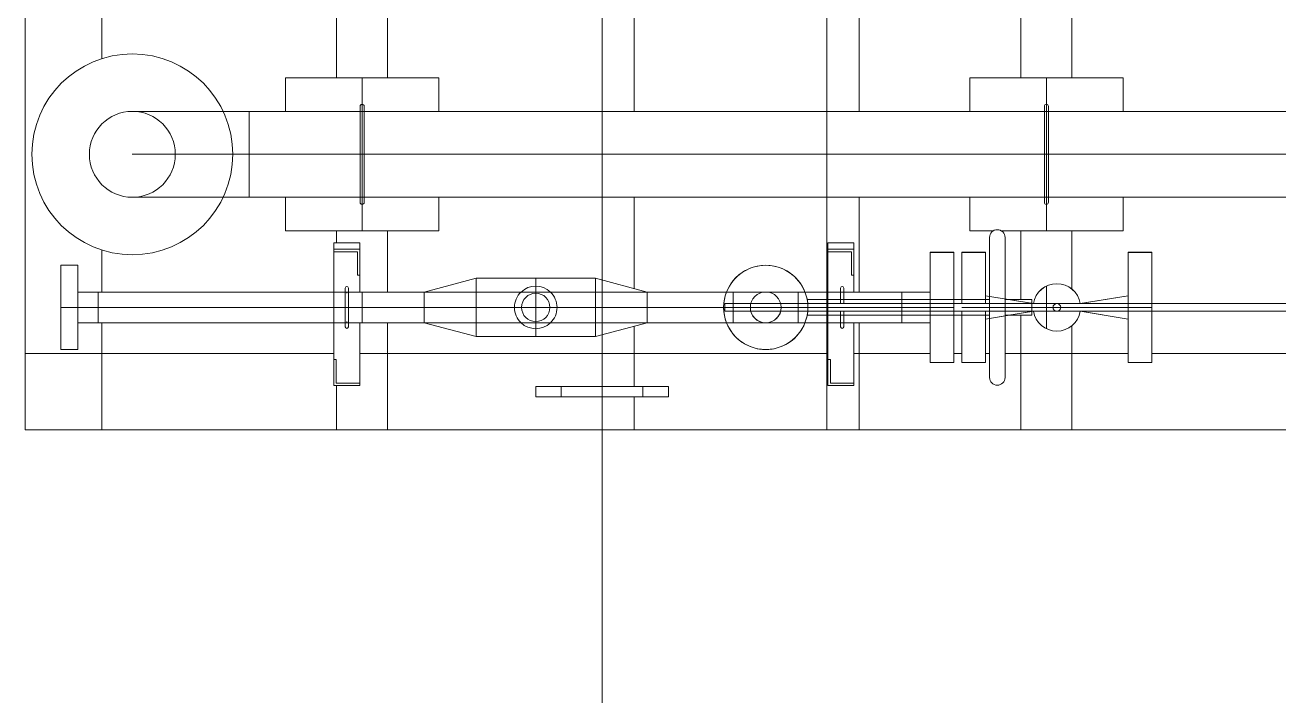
# Model space of a CAD drawing. Header units: inches. Extents: x -1128 to 651, y 96 to 845.
# Drawn here: x -1031.404 to -1029.188, y 692.086 to 693.285 of the extents above; entities that cross this region are included whole.
import ezdxf

# ---------------------------------------------------------------- set-up
doc = ezdxf.new("R2010")
doc.units = ezdxf.units.IN
doc.header["$MEASUREMENT"] = 0
doc.layers.add('EQUIPMENT LAYOUT-EMBED 1_DWG$0$DwgTemplate', color=7, linetype='Continuous')
doc.layers.add('Layout', color=6, linetype='Continuous', lineweight=18)

# ---------------------------------------------------------------- blocks, each defined once
blk = doc.blocks.new('A$C55974CAD')
at = {"layer": 'EQUIPMENT LAYOUT-EMBED 1_DWG$0$DwgTemplate', "color": 1, "lineweight": 0}
for p, q in [((15.6003, 8.05), (15.6003, 8.2)), ((15.6003, 8.2), (17.1818, 8.2)), ((15.6003, 0.2), (15.6003, 8.2)), ((15.6003, 8.2), (15.7503, 8.2)), ((15.7503, 7.5954), (15.7503, 8.2)), ((15.6003, 8.05), (15.8101, 8.05)), ((15.8705, 8.05), (15.9528, 8.05)), ((16.3277, 8.05), (16.6831, 8.05)), ((15.6003, 7.49), (15.6003, 7.59)), ((15.6003, 7.59), (15.6872, 7.59)), ((15.6872, 7.5446), (15.6872, 7.5954)), ((15.6872, 7.5954), (15.8101, 7.5954)), ((15.6872, 7.5954), (15.6872, 7.5446)), ((15.738, 7.5954), (15.6872, 7.5954)), ((15.692, 7.5446), (15.692, 7.5906)), ((15.692, 7.5906), (15.738, 7.5906)), ((15.738, 7.5906), (15.738, 7.5954)), ((15.8705, 7.5954), (15.9668, 7.5954)), ((15.9542, 7.5954), (15.9495, 7.5954)), ((15.9495, 7.5954), (15.9495, 7.5493)), ((15.9542, 7.5446), (15.9542, 7.5954)), ((15.9668, 7.5954), (15.9668, 7.5446)), ((15.9668, 7.59), (15.9903, 7.59)), ((16.2903, 7.59), (16.6403, 7.59)), ((15.6872, 7.5446), (15.8101, 7.5446)), ((15.6872, 7.5446), (15.692, 7.5446)), ((15.7503, 6.6278), (15.7503, 7.5446)), ((15.8705, 7.5446), (15.9668, 7.5446)), ((15.9034, 7.5493), (15.9034, 7.5446)), ((15.9495, 7.5493), (15.9034, 7.5493)), ((15.9034, 7.5446), (15.9542, 7.5446)), ((15.6003, 7.49), (15.8101, 7.49)), ((15.8705, 7.49), (15.9903, 7.49)), ((16.2903, 7.49), (16.6403, 7.49)), ((15.0653, 7.07), (15.6653, 7.07)), ((15.6003, 7.007), (15.6003, 7.07)), ((15.6653, 7.07), (15.6853, 7.07)), ((15.6853, 7.07), (15.7866, 7.07)), ((15.7866, 7.07), (15.8939, 7.07)), ((15.8939, 7.07), (16.0561, 7.07)), ((16.0561, 7.07), (16.2244, 7.07)), ((16.2244, 7.07), (16.2853, 7.07)), ((16.2853, 7.07), (16.6003, 7.07)), ((15.6003, 7.007), (15.6653, 7.007)), ((15.6853, 7.007), (15.8034, 7.007)), ((15.8772, 7.007), (16.0561, 7.007)), ((16.2244, 7.007), (16.6003, 7.007)), ((15.6003, 6.63), (15.8101, 6.63)), ((15.6003, 6.567), (15.6003, 6.63)), ((15.8705, 6.63), (16.0561, 6.63)), ((16.2244, 6.63), (16.4243, 6.63)), ((15.738, 6.6278), (15.6872, 6.6278)), ((15.6872, 6.6278), (15.6872, 6.577)), ((15.692, 6.577), (15.692, 6.623)), ((15.692, 6.623), (15.738, 6.623)), ((15.738, 6.623), (15.738, 6.6278)), ((15.738, 6.6278), (15.8101, 6.6278)), ((15.8705, 6.6278), (15.9495, 6.6278)), ((15.9495, 6.6278), (15.9495, 6.5817)), ((15.9542, 6.6278), (15.9495, 6.6278)), ((15.9542, 6.6278), (15.9668, 6.6278)), ((15.9542, 6.577), (15.9542, 6.6278)), ((15.9668, 6.6278), (15.9668, 6.577)), ((15.9034, 6.5817), (15.9034, 6.577)), ((15.9495, 6.5817), (15.9034, 6.5817)), ((15.6003, 6.567), (15.8101, 6.567)), ((15.6872, 6.577), (15.692, 6.577)), ((15.692, 6.577), (15.8101, 6.577)), ((15.7503, 6.4274), (15.7503, 6.577)), ((15.8705, 6.577), (15.9034, 6.577)), ((15.8705, 6.567), (16.0561, 6.567)), ((15.9034, 6.577), (15.9542, 6.577)), ((15.9542, 6.577), (15.9668, 6.577)), ((16.2244, 6.567), (16.4243, 6.567)), ((15.7503, 6.3654), (15.7503, 6.3814)), ((15.7503, 6.3115), (15.7503, 6.3193)), ((15.7503, 6.0398), (15.7503, 6.281)), ((15.6003, 6.25), (15.825, 6.25)), ((15.6003, 6.15), (15.6003, 6.25)), ((15.8555, 6.25), (15.9903, 6.25)), ((16.2903, 6.25), (16.6403, 6.25)), ((15.6003, 6.15), (15.8045, 6.15)), ((15.8761, 6.15), (15.9903, 6.15)), ((16.2903, 6.15), (16.6403, 6.15)), ((15.7503, 3.664), (15.7503, 5.9938))]:
    blk.add_line(p, q, dxfattribs=at)
at = {"layer": 'EQUIPMENT LAYOUT-EMBED 1_DWG$0$DwgTemplate', "color": 7, "lineweight": 0}
for p, q in [((15.7578, 8.13), (15.7577, 8.13)), ((15.7577, 8.0966), (15.7577, 8.13)), ((15.8403, 8.13), (15.7578, 8.13)), ((15.7578, 8.0966), (15.7578, 8.13)), ((15.8403, 8.13), (15.8403, 8.0568)), ((15.9229, 8.13), (15.8403, 8.13)), ((15.8403, 8.13), (15.8403, 8.0568)), ((15.9228, 8.0966), (15.9228, 8.13)), ((15.9229, 8.0966), (15.9229, 8.13)), ((15.7578, 8.0966), (15.7577, 8.0966)), ((15.8403, 8.0966), (15.7578, 8.0966)), ((15.8101, 8.0568), (15.8101, 8.0966)), ((15.8101, 8.0568), (15.8101, 8.0966)), ((15.9229, 8.0966), (15.8403, 8.0966)), ((15.8704, 8.0568), (15.8704, 8.0966)), ((15.8705, 8.0568), (15.8705, 8.0966)), ((15.8403, 8.0568), (15.8101, 8.0568)), ((15.8403, 8.0568), (15.8101, 8.0568)), ((15.8101, 8.0568), (15.8101, 7.5729)), ((15.8101, 8.0568), (15.8101, 8.0568)), ((15.8101, 7.5954), (15.8101, 8.0568)), ((15.8101, 8.0568), (15.8101, 8.0568)), ((15.8705, 8.0568), (15.8403, 8.0568)), ((15.8403, 7.5729), (15.8403, 8.0568)), ((15.8705, 8.0568), (15.8403, 8.0568)), ((15.8403, 8.0568), (15.8403, 7.4183)), ((15.8704, 7.4183), (15.8704, 8.0568)), ((15.8705, 8.0568), (15.8705, 7.5729)), ((16.0561, 7.99), (16.0561, 7.812)), ((16.1403, 7.99), (16.1403, 7.7931)), ((16.2244, 7.812), (16.2244, 7.99)), ((16.0561, 7.812), (16.0561, 7.7614)), ((16.2244, 7.7614), (16.2244, 7.812)), ((16.1403, 7.7931), (16.1403, 7.7614)), ((16.0561, 7.7614), (16.1403, 7.7614)), ((16.0561, 7.544), (16.0561, 7.7614)), ((16.1403, 7.7614), (16.0561, 7.7614)), ((16.1403, 7.7614), (16.1403, 7.544)), ((16.1403, 7.7614), (16.2244, 7.7614)), ((16.1403, 7.7614), (16.1403, 7.7614)), ((16.1403, 7.7614), (16.1403, 7.7614)), ((16.2244, 7.7614), (16.1403, 7.7614)), ((16.2244, 7.544), (16.2244, 7.7614)), ((15.8101, 7.5446), (15.8101, 7.5954)), ((15.8101, 7.5729), (15.8101, 7.5669)), ((15.8101, 7.5669), (15.8101, 6.8131)), ((15.8403, 7.5669), (15.8403, 7.5729)), ((15.8403, 6.8296), (15.8403, 7.5669)), ((15.8705, 7.5729), (15.8705, 7.5669)), ((15.8705, 7.5669), (15.8705, 6.8131)), ((15.8101, 7.4183), (15.8101, 7.5446)), ((16.0561, 7.536), (16.0561, 7.544)), ((16.1403, 7.544), (16.1403, 7.536)), ((16.2244, 7.536), (16.2244, 7.544)), ((16.0561, 6.204), (16.0561, 7.536)), ((16.1403, 7.536), (16.1403, 6.204)), ((16.2244, 6.204), (16.2244, 7.536)), ((15.7831, 7.3167), (15.8101, 7.4183)), ((15.8101, 7.4183), (15.8101, 7.4183)), ((15.8101, 7.4183), (15.8403, 7.4183)), ((15.8101, 7.4183), (15.8101, 7.4183)), ((15.8101, 7.4183), (15.8704, 7.4183)), ((15.8403, 7.3167), (15.8403, 7.4183)), ((15.8403, 7.4183), (15.8704, 7.4183)), ((15.8704, 7.4183), (15.8705, 7.4182)), ((15.8705, 7.4182), (15.8974, 7.3167)), ((15.7831, 7.3167), (15.8101, 7.3167)), ((15.7831, 7.3167), (15.8101, 7.3167)), ((15.7831, 7.2), (15.7831, 7.3167)), ((15.8101, 7.3167), (15.8403, 7.3167)), ((15.8101, 7.3167), (15.8705, 7.3167)), ((15.8403, 7.3167), (15.8705, 7.3167)), ((15.8403, 7.3167), (15.8403, 7.2)), ((15.8705, 7.3167), (15.8974, 7.3167)), ((15.8705, 7.3167), (15.8974, 7.3167)), ((15.8974, 7.2), (15.8974, 7.3167)), ((15.7831, 7.2), (15.8974, 7.2)), ((15.7831, 7.0832), (15.7831, 7.2)), ((15.8403, 7.2), (15.8403, 7.0832)), ((15.8403, 7.2), (15.8403, 7.2)), ((15.8403, 7.2), (15.8403, 7.2)), ((15.8974, 7.0832), (15.8974, 7.2)), ((15.7831, 7.0832), (15.8101, 7.0832)), ((15.8101, 7.0832), (15.7831, 7.0832)), ((15.8101, 6.9816), (15.7831, 7.0832)), ((15.8101, 7.0832), (15.8705, 7.0832)), ((15.8403, 7.0832), (15.8101, 7.0832)), ((15.8403, 7.0832), (15.8403, 6.9816)), ((15.8705, 7.0832), (15.8403, 7.0832)), ((15.8705, 7.0832), (15.8974, 7.0832)), ((15.8974, 7.0832), (15.8705, 7.0832)), ((15.8974, 7.0832), (15.8705, 6.9817)), ((15.8101, 6.9816), (15.8101, 6.9816)), ((15.8101, 6.9816), (15.8704, 6.9816)), ((15.8101, 6.8265), (15.8101, 6.9816)), ((15.8403, 6.9816), (15.8101, 6.9816)), ((15.8101, 6.9816), (15.8101, 6.9816)), ((15.8403, 6.9816), (15.8403, 6.8131)), ((15.8704, 6.9816), (15.8403, 6.9816)), ((15.8705, 6.9817), (15.8704, 6.9816)), ((15.8704, 6.8131), (15.8704, 6.9816)), ((15.8101, 6.8131), (15.8101, 6.8265)), ((15.8328, 6.8296), (15.8403, 6.8296)), ((15.8328, 6.8296), (15.8328, 6.1796)), ((15.8403, 6.8322), (15.8403, 6.8322)), ((15.8403, 6.8322), (15.8403, 6.8322)), ((15.8403, 6.8322), (15.8403, 6.8322)), ((15.8403, 6.8322), (15.8403, 6.8322)), ((15.8403, 6.8296), (15.8478, 6.8296)), ((15.8403, 6.8131), (15.8403, 6.8296)), ((15.8478, 6.8296), (15.8478, 6.1796)), ((15.8101, 6.8131), (15.8101, 6.8131)), ((15.8328, 6.8131), (15.8101, 6.8131)), ((15.8403, 6.8131), (15.8101, 6.8131)), ((15.8101, 6.6861), (15.8101, 6.8131)), ((15.8101, 6.8131), (15.8328, 6.8131)), ((15.8101, 6.8131), (15.8101, 6.6861)), ((15.8403, 6.8131), (15.8328, 6.8131)), ((15.8328, 6.8131), (15.8478, 6.8131)), ((15.8478, 6.8131), (15.8403, 6.8131)), ((15.8403, 6.8131), (15.8403, 6.6861)), ((15.8403, 6.8131), (15.8403, 6.8131)), ((15.8704, 6.8131), (15.8403, 6.8131)), ((15.8403, 6.6861), (15.8403, 6.8131)), ((15.8403, 6.8131), (15.8403, 6.8131)), ((15.8403, 6.8131), (15.8403, 6.8131)), ((15.8705, 6.8131), (15.8478, 6.8131)), ((15.8478, 6.8131), (15.8705, 6.8131)), ((15.8704, 6.7501), (15.8704, 6.8131)), ((15.8705, 6.8131), (15.8705, 6.6861)), ((15.8403, 6.7798), (15.8403, 6.7798)), ((15.8403, 6.7798), (15.8403, 6.7798)), ((15.8403, 6.7496), (15.8403, 6.7496)), ((15.8403, 6.7496), (15.8403, 6.7496)), ((15.8403, 6.7496), (15.8403, 6.7496)), ((15.8704, 6.6861), (15.8704, 6.7491)), ((15.8403, 6.7195), (15.8403, 6.7195)), ((15.8403, 6.7195), (15.8403, 6.7195)), ((15.8101, 6.6861), (15.8101, 6.6861)), ((15.8101, 6.6728), (15.8101, 6.6861)), ((15.8328, 6.6861), (15.8101, 6.6861)), ((15.8101, 6.6861), (15.8101, 6.603)), ((15.8101, 6.6861), (15.8101, 6.6861)), ((15.8101, 6.6861), (15.8328, 6.6861)), ((15.8403, 6.6861), (15.8328, 6.6861)), ((15.8328, 6.6861), (15.8478, 6.6861)), ((15.8403, 6.6861), (15.8403, 6.483)), ((15.8403, 6.483), (15.8403, 6.6861)), ((15.8478, 6.6861), (15.8403, 6.6861)), ((15.8403, 6.6861), (15.8403, 6.6861)), ((15.8403, 6.6861), (15.8403, 6.6861)), ((15.8403, 6.6861), (15.8403, 6.6861)), ((15.8705, 6.6861), (15.8478, 6.6861)), ((15.8478, 6.6861), (15.8705, 6.6861)), ((15.8704, 6.483), (15.8704, 6.6861)), ((15.8705, 6.6861), (15.8705, 6.603)), ((15.8101, 6.6278), (15.8101, 6.6728)), ((15.825, 6.3814), (15.825, 6.6685)), ((15.8403, 6.6671), (15.8403, 6.6671)), ((15.8403, 6.6671), (15.8403, 6.6671)), ((15.8403, 6.6671), (15.8403, 6.6671)), ((15.8555, 6.3814), (15.8555, 6.6685)), ((15.8101, 6.577), (15.8101, 6.6278)), ((15.8101, 6.603), (15.8101, 6.597)), ((15.8101, 6.597), (15.8101, 6.483)), ((15.8705, 6.603), (15.8705, 6.597)), ((15.8705, 6.597), (15.8705, 6.483)), ((15.8101, 6.483), (15.8101, 6.577)), ((15.8101, 6.483), (15.8101, 6.483)), ((15.8101, 6.483), (15.8101, 6.4274)), ((15.8101, 6.483), (15.8328, 6.483)), ((15.8101, 6.483), (15.8101, 6.4274)), ((15.8101, 6.483), (15.8101, 6.483)), ((15.8328, 6.483), (15.8101, 6.483)), ((15.8328, 6.483), (15.8403, 6.483)), ((15.8403, 6.483), (15.8328, 6.483)), ((15.8403, 6.3814), (15.8403, 6.483)), ((15.8403, 6.3814), (15.8403, 6.483)), ((15.8403, 6.483), (15.8478, 6.483)), ((15.8478, 6.483), (15.8403, 6.483)), ((15.8478, 6.483), (15.8705, 6.483)), ((15.8705, 6.483), (15.8478, 6.483)), ((15.8704, 6.483), (15.8704, 6.4274)), ((15.8705, 6.483), (15.8705, 6.4274)), ((15.7323, 6.4274), (15.7324, 6.4274)), ((15.7323, 6.4274), (15.7323, 6.3814)), ((15.7324, 6.4274), (15.8328, 6.4274)), ((15.7324, 6.4274), (15.7324, 6.3814)), ((15.8328, 6.4274), (15.8403, 6.4274)), ((15.8403, 6.4274), (15.8478, 6.4274)), ((15.8478, 6.4274), (15.9483, 6.4274)), ((15.9482, 6.4274), (15.9482, 6.3814)), ((15.9483, 6.4274), (15.9483, 6.3814)), ((15.7323, 6.3814), (15.7324, 6.3814)), ((15.7324, 6.3654), (15.7323, 6.3654)), ((15.7323, 6.3193), (15.7323, 6.3654)), ((15.7324, 6.3814), (15.8328, 6.3814)), ((15.8328, 6.3654), (15.7324, 6.3654)), ((15.7324, 6.3193), (15.7324, 6.3654)), ((15.825, 6.3654), (15.825, 6.3814)), ((15.825, 6.3115), (15.825, 6.3654)), ((15.8328, 6.3814), (15.8403, 6.3814)), ((15.8403, 6.3814), (15.8478, 6.3814)), ((15.8403, 5.9938), (15.8403, 6.3654)), ((15.8403, 6.3654), (15.8403, 5.9938)), ((15.8478, 6.3814), (15.9483, 6.3814)), ((15.9483, 6.3654), (15.8478, 6.3654)), ((15.8555, 6.3654), (15.8555, 6.3814)), ((15.8555, 6.3115), (15.8555, 6.3654)), ((15.9482, 6.3193), (15.9482, 6.3654)), ((15.9483, 6.3193), (15.9483, 6.3654)), ((15.7031, 6.3115), (15.8189, 6.3115)), ((15.7324, 6.3193), (15.7323, 6.3193)), ((15.8328, 6.3193), (15.7324, 6.3193)), ((15.8328, 6.2258), (15.8176, 6.3193)), ((15.8189, 6.3115), (15.8176, 6.3193)), ((15.8189, 6.3115), (15.8617, 6.3115)), ((15.8238, 6.281), (15.8189, 6.3115)), ((15.8477, 6.2254), (15.863, 6.3193)), ((15.9483, 6.3193), (15.8478, 6.3193)), ((15.8478, 6.2258), (15.863, 6.3193)), ((15.8617, 6.3115), (15.9774, 6.3115)), ((15.8238, 6.281), (15.7031, 6.281)), ((15.8568, 6.281), (15.8238, 6.281)), ((15.825, 6.2733), (15.8238, 6.281)), ((15.825, 6.2736), (15.825, 6.281)), ((15.825, 6.2289), (15.825, 6.2736)), ((15.8323, 6.2289), (15.825, 6.2733)), ((15.8555, 6.2733), (15.8555, 6.281)), ((15.8555, 6.2289), (15.8555, 6.2733)), ((15.9774, 6.281), (15.8568, 6.281)), ((15.8323, 6.2289), (15.825, 6.2289)), ((15.8403, 6.2289), (15.8323, 6.2289)), ((15.8328, 6.2255), (15.8323, 6.2289)), ((15.8328, 6.2254), (15.8328, 6.2255)), ((15.8483, 6.2289), (15.8403, 6.2289)), ((15.8555, 6.2289), (15.8483, 6.2289)), ((16.0561, 6.196), (16.0561, 6.204)), ((16.0561, 5.3517), (16.0561, 6.196)), ((16.1403, 6.204), (16.1403, 6.196)), ((16.1403, 6.196), (16.1403, 5.4017)), ((16.2244, 6.196), (16.2244, 6.204)), ((16.2244, 5.3517), (16.2244, 6.196)), ((15.8328, 6.1337), (15.8328, 6.1796)), ((15.8478, 6.1337), (15.8478, 6.1796)), ((15.8329, 6.1337), (15.8176, 6.0398)), ((15.8328, 6.1334), (15.8176, 6.0398)), ((15.8328, 6.1331), (15.8328, 6.1337)), ((15.8328, 5.9938), (15.8328, 6.1331)), ((15.8477, 6.1337), (15.863, 6.0398)), ((15.8478, 6.1336), (15.8478, 6.1337)), ((15.8478, 5.9938), (15.8478, 6.1336)), ((15.8478, 6.1334), (15.863, 6.0398)), ((15.7323, 6.0398), (15.7324, 6.0398)), ((15.7323, 6.0398), (15.7323, 5.9938)), ((15.7324, 6.0398), (15.8403, 6.0398)), ((15.7324, 6.0398), (15.7324, 5.9938)), ((15.8403, 6.0398), (15.9483, 6.0398)), ((15.9482, 6.0398), (15.9482, 5.9938)), ((15.9483, 6.0398), (15.9483, 5.9938)), ((15.7323, 5.9938), (15.7324, 5.9938)), ((15.7324, 5.9938), (15.8403, 5.9938)), ((15.8328, 5.5296), (15.8328, 5.9938)), ((15.8403, 5.9938), (15.9483, 5.9938)), ((15.8478, 5.5296), (15.8478, 5.9938))]:
    blk.add_line(p, q, dxfattribs=at)
at = {"layer": 'EQUIPMENT LAYOUT-EMBED 1_DWG$0$DwgTemplate', "color": 3, "lineweight": 0}
for p, q in [((15.9903, 7.69), (16.0561, 7.69)), ((15.9903, 7.39), (15.9903, 7.69)), ((16.2244, 7.69), (16.2903, 7.69)), ((16.2903, 7.39), (16.2903, 7.69)), ((15.8023, 7.5729), (15.8783, 7.5729)), ((15.8783, 7.5669), (15.8023, 7.5669)), ((15.8125, 7.57), (15.8101, 7.57)), ((15.8125, 7.57), (15.8101, 7.57)), ((15.8705, 7.57), (15.8681, 7.57)), ((15.8705, 7.57), (15.8681, 7.57)), ((16.0463, 7.544), (16.2343, 7.544)), ((16.2343, 7.536), (16.0463, 7.536)), ((15.9903, 7.39), (16.0561, 7.39)), ((16.2244, 7.39), (16.2903, 7.39)), ((15.8023, 6.603), (15.8328, 6.603)), ((15.8328, 6.597), (15.8023, 6.597)), ((15.8478, 6.603), (15.8783, 6.603)), ((15.8783, 6.597), (15.8478, 6.597)), ((15.9903, 6.35), (16.0561, 6.35)), ((15.9903, 6.3045), (15.9903, 6.35)), ((16.2244, 6.35), (16.2903, 6.35)), ((16.2903, 6.05), (16.2903, 6.35)), ((15.9903, 6.05), (15.9903, 6.288)), ((16.0463, 6.204), (16.2343, 6.204)), ((16.2343, 6.196), (16.0463, 6.196)), ((15.9903, 6.05), (16.0561, 6.05)), ((16.2244, 6.05), (16.2903, 6.05))]:
    blk.add_line(p, q, dxfattribs=at)
at = {"layer": 'EQUIPMENT LAYOUT-EMBED 1_DWG$0$DwgTemplate', "color": 9, "lineweight": 0}
for p, q in [((15.8101, 7.5954), (15.8705, 7.5954)), ((15.8101, 7.54), (15.8705, 7.54)), ((15.9903, 7.54), (16.2903, 7.54)), ((15.8101, 6.63), (15.8705, 6.63)), ((16.0561, 6.63), (16.2244, 6.63)), ((15.8101, 6.6278), (15.8705, 6.6278)), ((15.7985, 6.2), (15.882, 6.2)), ((15.9903, 6.2), (16.2903, 6.2))]:
    blk.add_line(p, q, dxfattribs=at)
at = {"layer": 'EQUIPMENT LAYOUT-EMBED 1_DWG$0$DwgTemplate', "color": 5, "lineweight": 0}
for p, q in [((15.6853, 7.2), (15.6653, 7.2)), ((15.6853, 7.2), (15.6653, 7.2)), ((15.6653, 7.2), (15.6653, 7.15)), ((15.6653, 7.2), (15.6653, 7.15)), ((15.6853, 7.15), (15.6853, 7.2)), ((15.6853, 7.2), (15.6853, 7.15)), ((15.6653, 7.15), (15.6853, 7.15)), ((15.6653, 7.15), (15.6853, 7.15)), ((15.6653, 7.15), (15.6653, 6.99)), ((15.6653, 6.99), (15.6653, 7.15)), ((15.6853, 7.15), (15.6653, 7.15)), ((15.6853, 6.99), (15.6853, 7.15)), ((15.6853, 6.99), (15.6853, 7.15)), ((15.6653, 6.99), (15.6653, 6.94)), ((15.6653, 6.94), (15.6653, 6.99)), ((15.6853, 6.99), (15.6653, 6.99)), ((15.6853, 6.99), (15.6653, 6.99)), ((15.6853, 6.99), (15.6653, 6.99)), ((15.6853, 6.94), (15.6853, 6.99)), ((15.6853, 6.94), (15.6853, 6.99)), ((15.6653, 6.94), (15.6853, 6.94)), ((15.6653, 6.94), (15.6853, 6.94))]:
    blk.add_line(p, q, dxfattribs=at)
at = {"layer": 'EQUIPMENT LAYOUT-EMBED 1_DWG$0$DwgTemplate', "color": 7, "lineweight": 0}
for centre, radius in [((16.1403, 7.99), 0.1968), ((16.1403, 7.99), 0.0841), ((15.8403, 7.2), 0.0278), ((15.8403, 6.7496), 0.0825), ((15.8403, 6.7496), 0.0825), ((15.8403, 6.7496), 0.0302), ((15.8403, 6.7496), 0.0302), ((15.8403, 6.1796), 0.0075), ((15.8403, 6.1796), 0.0075)]:
    blk.add_circle(centre, radius, dxfattribs=at)
at = {"layer": 'EQUIPMENT LAYOUT-EMBED 1_DWG$0$DwgTemplate', "color": 3, "lineweight": 0}
for centre, radius, start, end in [((15.8023, 7.5699), 0.003, 90, 270), ((15.8783, 7.5699), 0.003, 270, 90), ((16.0463, 7.54), 0.004, 90, 270), ((16.2343, 7.54), 0.004, 270, 90), ((15.8023, 6.6), 0.003, 89.9997, 269.9997), ((15.8783, 6.6), 0.003, 269.9997, 89.9997), ((16.0463, 6.2), 0.004, 90, 270), ((16.2343, 6.2), 0.004, 270, 90)]:
    blk.add_arc(centre, radius, start, end, dxfattribs=at)
at = {"layer": 'EQUIPMENT LAYOUT-EMBED 1_DWG$0$DwgTemplate', "color": 7, "lineweight": 0}
for centre, radius, start, end in [((15.8403, 7.2), 0.0417, 136.2265, 223.7735), ((15.8403, 7.2), 0.0417, 43.6237, 136.2265), ((15.8403, 7.2), 0.0417, 316.3763, 43.6237), ((15.8403, 7.2), 0.0417, 223.7735, 270), ((15.8403, 7.2), 0.0417, 270, 316.3763), ((15.8403, 6.7496), 0.0825, 111.4103, 248.5896), ((15.8403, 6.7496), 0.0825, 111.4118, 248.588), ((15.8403, 6.7496), 0.0825, 111.4225, 248.5774), ((15.8403, 6.7496), 0.0825, 111.408, 248.5919), ((15.8403, 6.7496), 0.0825, 111.4248, 248.5751), ((15.8403, 6.7496), 0.0825, 111.4264, 248.5735), ((15.8403, 6.7496), 0.0825, 90, 111.4103), ((15.8403, 6.7496), 0.0825, 89.995, 111.4118), ((15.8403, 6.7496), 0.0825, 90, 111.4225), ((15.8403, 6.7496), 0.0825, 90, 111.408), ((15.8403, 6.7496), 0.0825, 90, 111.4248), ((15.8403, 6.7496), 0.0825, 68.5639, 111.4264), ((15.8403, 6.7496), 0.0825, 291.436, 68.5639), ((15.8403, 6.7496), 0.0302, 90, 178.8124), ((15.8403, 6.7496), 0.0302, 178.8124, 181.1875), ((15.8403, 6.7496), 0.0302, 179.069, 180.9309), ((15.8403, 6.7496), 0.0302, 181.1875, 270), ((15.8403, 6.7496), 0.0825, 248.5896, 259.3678), ((15.8403, 6.7496), 0.0825, 248.588, 259.3664), ((15.8403, 6.7496), 0.0825, 248.5774, 270), ((15.8403, 6.7496), 0.0825, 248.5919, 270), ((15.8403, 6.7496), 0.0825, 248.5751, 270), ((15.8403, 6.7496), 0.0825, 248.5735, 270), ((15.8403, 6.7496), 0.0825, 270, 291.436), ((15.7031, 6.2962), 0.0152, 90, 270), ((15.9774, 6.2962), 0.0152, 270, 90), ((15.8403, 6.1796), 0.0465, 99.2459, 260.7082), ((15.8403, 6.1796), 0.0465, 99.2918, 260.7792), ((15.8403, 6.1796), 0.0465, 99.2208, 99.2459), ((15.8403, 6.1796), 0.0465, 279.2208, 80.7082), ((15.8403, 6.1796), 0.0465, 279.2918, 80.7792)]:
    blk.add_arc(centre, radius, start, end, dxfattribs=at)

msp = doc.modelspace()

# ---------------------------------------------------------------- block references
at = {"layer": 'Layout', "xscale": 0.9025, "yscale": 0.9025, "zscale": 0.9025, "rotation": 90}
msp.add_blockref('A$C55974CAD', (-1024.0033, 678.4893), dxfattribs=at)

doc.saveas('drawing.dxf')
